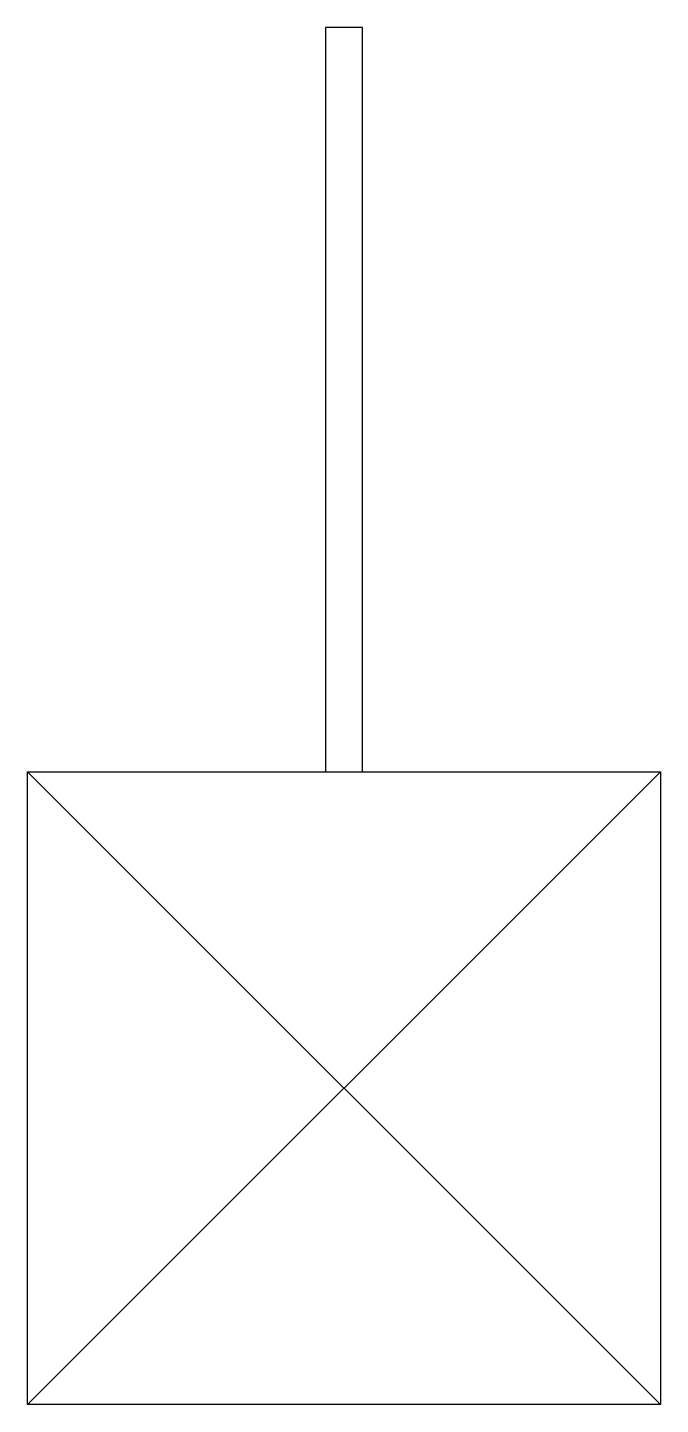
# Model space of a CAD drawing. Header units: millimetres. Extents: x -12.8 to 12.8, y -12.8 to 42.8.
import ezdxf

# ---------------------------------------------------------------- set-up
doc = ezdxf.new("R2010")
doc.units = ezdxf.units.MM
doc.layers.get('0').update_dxf_attribs({"linetype": 'CONTINUOUS'})

msp = doc.modelspace()

# ---------------------------------------------------------------- linework, layer by layer
for p, q in [((12.75, -12.75), (-12.75, 12.75)), ((-12.75, -12.75), (12.75, 12.75))]:
    msp.add_line(p, q)
for points in [[(-0.75, 12.75), (0.75, 12.75), (0.75, 42.75), (-0.75, 42.75)], [(12.75, -12.75), (-12.75, -12.75), (-12.75, 12.75), (12.75, 12.75)]]:
    msp.add_lwpolyline(points, close=True)

doc.saveas('drawing.dxf')
